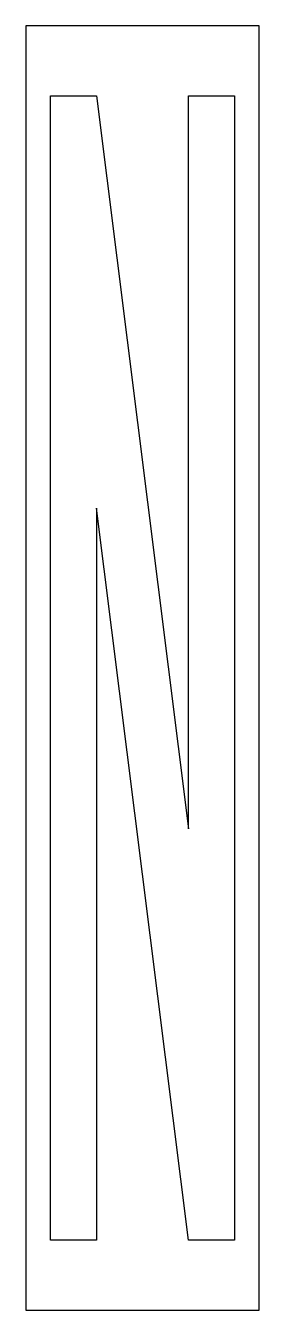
# Model space of a CAD drawing. Extents: x 0 to 20, y 0 to 110.
import ezdxf

# ---------------------------------------------------------------- set-up
doc = ezdxf.new("R2010")
doc.units = 0
doc.layers.add('CUT', color=7, linetype='Continuous')
doc.layers.add('OUTSIDE', color=1, linetype='Continuous')

msp = doc.modelspace()

# ---------------------------------------------------------------- linework, layer by layer
at = {"layer": 'CUT'}
msp.add_lwpolyline([(2.1257, 103.9951), (6.0653, 103.9951), (13.9445, 41.2359), (13.9445, 103.9951), (17.8743, 103.9951), (17.8743, 6.0049), (13.9445, 6.0049), (6.0653, 68.6857), (6.0653, 6.0049), (2.1257, 6.0049)], close=True, dxfattribs=at)
at = {"layer": 'OUTSIDE'}
msp.add_lwpolyline([(0, 0), (20, 0), (20, 110), (0, 110)], close=True, dxfattribs=at)

doc.saveas('drawing.dxf')
